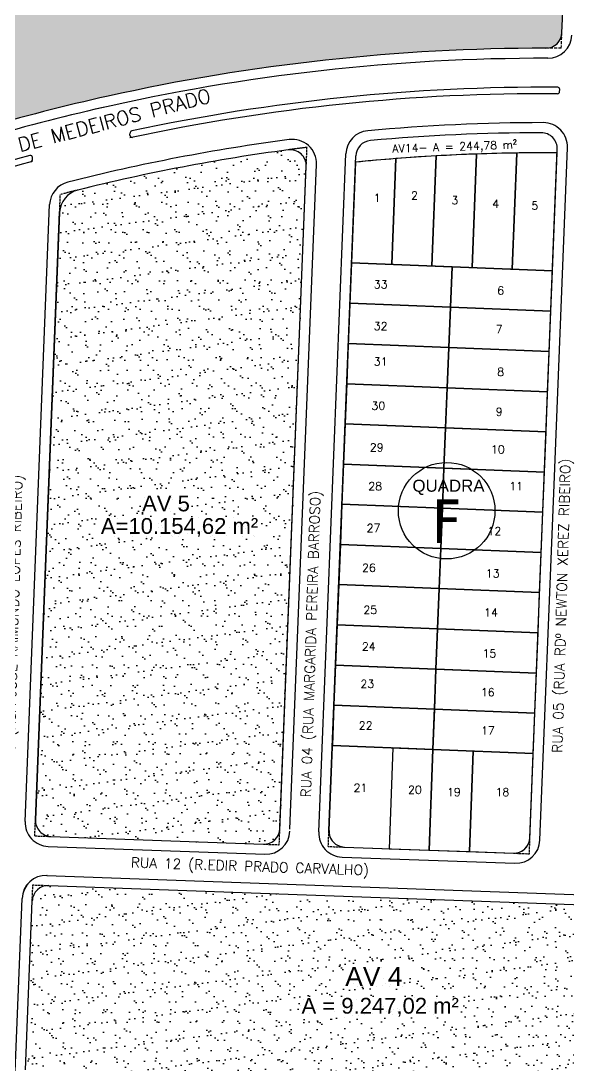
# Model space of a CAD drawing. Header units: millimetres. Extents: x 1794 to 8081, y 409 to 2272.
# Drawn here: x 7381.1 to 7517.2, y 777.7 to 1037.3 of the extents above; entities that cross this region are included whole.
import ezdxf
from ezdxf.enums import TextEntityAlignment as Align

# ---------------------------------------------------------------- set-up
doc = ezdxf.new("R2010")
doc.units = ezdxf.units.MM
doc.linetypes.add('HIDDEN', pattern=[0.375, 0.25, -0.125])
for name, color, linetype in [('03 - CALÇADA', 1, 'Continuous'), ('BOUNDARY LOTES', 2, 'Continuous'), ('boundary quadras', 232, 'Continuous'), ('FAIXAS VERDES', 62, 'Continuous'), ('LOTES', 2, 'Continuous'), ('PROJEÇÃO', 8, 'HIDDEN'), ('QUADRAS', 3, 'Continuous'), ('Texto', 2, 'Continuous'), ('texto - ruas', 2, 'Continuous'), ('Texto Lotes', 31, 'Continuous'), ('TEXTO-80', 3, 'Continuous'), ('TXT CB. QDAS', 41, 'Continuous')]:
    doc.layers.add(name, color=color, linetype=linetype)
doc.styles.add('arcad1', font='romans.shx')
doc.styles.add('ARIAL', font='arial.ttf', dxfattribs={"height": 0.25})
doc.styles.add('style1', font='tahoma.ttf')

# ---------------------------------------------------------------- blocks, each defined once
blk = doc.blocks.new('NUM_quadra')
blk.add_circle((0, 0), 0.2)
at = {"insert": (-0.1419, 0.1285), "char_height": 0.05, "width": 0.2663, "attachment_point": 1, "style": 'style1'}
blk.add_mtext('\\fArial|b0|i0|c0|p34;QUADRA', dxfattribs=at)
at = {"style": 'style1'}
blk.add_attdef('00', text='', height=0.18, dxfattribs=at).set_placement((0, -0.1335), align=Align.CENTER)

msp = doc.modelspace()

# ---------------------------------------------------------------- hatches: boundary and pattern name
at = {"layer": 'FAIXAS VERDES'}
h = msp.add_hatch(dxfattribs=at)
h.set_pattern_fill('AR-SAND', color=256, scale=0.1, style=0)
h.set_pattern_definition([(37.5, (7199.8053, 999.8435), (-0.160003, 4.894132), [0, -3.8608, 0, -4.318, 0, -4.1275]), (7.5, (7199.805, 999.8435), (4.49523, 7.16825), [0, -2.0828, 0, -3.4798, 0, -1.3335]), (327.5, (7196.681, 999.8435), (7.909924, 0.01437), [0, -1.27, 0, -4.572, 0, -5.969]), (317.5, (7196.681, 999.8435), (7.63556, 2.22929), [0, -0.635, 0, -2.9972, 0, -3.429])])
h.paths.add_polyline_path([(7201.07, 1078.216), (7206.168, 1087.936), (7201.085, 1079.356), (7199.805, 1077.139)])
h.paths.add_polyline_path([(7367.485, 1009.396), (7367.305, 1009.337), (7371.616, 1010.616), (7377.251, 1012.218), (7382.924, 1013.759), (7387.835, 1015.036), (7391.367, 1015.921), (7399.326, 1017.817), (7408.161, 1019.761), (7418.347, 1021.797), (7425.586, 1023.11), (7431.59, 1024.117), (7438.465, 1025.177), (7447.209, 1026.386), (7457.152, 1027.57), (7463.898, 1028.258), (7473.423, 1029.074), (7483.254, 1029.724), (7489.808, 1030.05), (7501.507, 1030.418), (7512.149, 1030.515), (7512.783, 1030.672), (7513.541, 1030.978), (7514.445, 1031.63), (7515.315, 1032.86), (7515.671, 1034.356), (7519.737, 1136.448), (7520.16, 1138.085), (7521.22, 1139.401), (7558.17, 1169.251), (7575.109, 1182.936), (7554.11, 1170.98), (7541.85, 1157.563), (7533.376, 1151.215), (7522.768, 1147.246), (7512.675, 1146.753), (7512.589, 1137.394), (7505.16, 1114.509), (7481.359, 1097.126), (7432.36, 1088.101), (7406.325, 1087.947), (7374.265, 1093.668), (7335.825, 1113.949), (7320.791, 1131.127), (7307.696, 1134.461), (7298.197, 1130.108)])
edge = h.paths.add_edge_path()
edge.add_line((7339.475, 1000.087), (7334.619, 1001.877))
edge.add_arc((7338.103, 1003.844), 4, 209.44373, 290.07416)
h = msp.add_hatch(dxfattribs=at)
h.set_pattern_fill('AR-SAND', color=256, scale=0.1, style=0)
h.set_pattern_definition([(37.5, (7384.7672, 832.6435), (-0.16, 4.89413), [0, -3.8608, 0, -4.318, 0, -4.1275]), (7.5, (7384.767, 832.6435), (4.49523, 7.16825), [0, -2.0828, 0, -3.4798, 0, -1.3335]), (327.5, (7381.643, 832.6435), (7.90992, 0.01437), [0, -1.27, 0, -4.572, 0, -5.969]), (317.5, (7381.643, 832.6435), (7.63556, 2.2293), [0, -0.635, 0, -2.9972, 0, -3.429])])
edge = h.paths.add_edge_path()
edge.add_arc((7448.101, 1001.287), 4, 357.71902, 457.64331)
edge.add_arc((7511.396, 529.635), 479.881, 97.64331, 103.99722)
edge.add_arc((7396.776, 989.445), 6, 103.99722, 177.71902)
edge.add_line((7390.781, 989.684), (7384.767, 838.709))
edge.add_arc((7388.764, 838.549), 4, 177.71902, 267.93003)
edge.add_line((7388.62, 834.552), (7441.421, 832.643))
edge.add_arc((7441.566, 836.641), 4, 267.93003, 351.62209)
edge.add_line((7445.523, 836.058), (7452.098, 1001.128))
h = msp.add_hatch(dxfattribs=at)
h.set_pattern_fill('AR-SAND', color=256, scale=0.1, style=0)
h.set_pattern_definition([(37.5, (7382.2916, 766), (-0.16, 4.89413), [0, -3.8608, 0, -4.318, 0, -4.1275]), (7.5, (7382.2916, 766), (4.49523, 7.16825), [0, -2.0828, 0, -3.4798, 0, -1.3335]), (327.5, (7379.1674, 766), (7.90992, 0.01437), [0, -1.27, 0, -4.572, 0, -5.969]), (317.5, (7379.1674, 766), (7.63556, 2.2293), [0, -0.635, 0, -2.9972, 0, -3.429])])
edge = h.paths.add_edge_path()
edge.add_arc((7565.059, 811.964), 4, 357.71902, 447.93003)
edge.add_line((7565.203, 815.962), (7388.105, 822.363))
edge.add_arc((7387.96, 818.365), 4, 87.93003, 177.71902)
edge.add_line((7383.963, 818.524), (7382.292, 776.557))
edge.add_arc((7386.288, 776.398), 4, 177.71902, 267.9302)
edge.add_line((7386.144, 772.4), (7563.243, 766))
edge.add_arc((7563.387, 769.997), 4, 267.9302, 357.71902)
edge.add_line((7567.384, 769.838), (7569.055, 811.805))

# ---------------------------------------------------------------- linework, layer by layer
at = {"layer": '03 - CALÇADA'}
for p, q in [((7515.086, 1019.685), (7515.11, 1020.285)), ((7408.271, 1008.87), (7408.296, 1009.489)), ((7408.271, 1008.87), (7408.296, 1009.489)), ((7513.695, 921.952), (7517.034, 1005.777)), ((7384.007, 1002.715), (7384.032, 1003.343)), ((7455.215, 835.669), (7461.931, 1004.267)), ((7448.039, 836.405), (7454.62, 1001.623)), ((7382.192, 838.309), (7388.3, 991.637)), ((7510.2, 833.638), (7513.695, 921.952)), ((7387.971, 832.074), (7441.829, 830.127)), ((7460.994, 829.434), (7503.988, 827.88)), ((7387.64, 824.881), (7565.795, 818.442)), ((7379.717, 776.157), (7381.428, 819.124))]:
    msp.add_line(p, q, dxfattribs=at)
for centre, radius, start, end in [((7512.154, 1034.015), 6, 269.91383, 357.71902), ((7511.396, 529.635), 498.381, 89.91383, 102.90073), ((7511.396, 529.635), 491.181, 89.62461, 102.0695), ((7514.611, 1020.305), 0.5, 357.71902, 89.62461), ((7511.396, 529.635), 489.581, 89.62694, 102.16285), ((7514.587, 1019.705), 0.5, 269.62694, 357.71902), ((7511.396, 529.635), 498.381, 102.72747, 110.12236), ((7408.796, 1009.469), 0.5, 102.0695, 177.71902), ((7408.796, 1009.469), 0.5, 102.0695, 177.71902), ((7467.926, 1004.028), 6, 95.23556, 177.71902), ((7511.396, 529.635), 482.381, 90.04291, 95.23556), ((7511.039, 1006.015), 6, 357.71902, 90.04291), ((7511.396, 529.635), 482.381, 97.57175, 104.22995), ((7408.771, 1008.85), 0.5, 177.71902, 282.08744), ((7408.771, 1008.85), 0.5, 177.71902, 282.08744), ((7448.624, 1001.862), 6, 357.71902, 97.57175), ((7511.396, 529.635), 491.181, 105.1047, 117.21049), ((7511.396, 529.635), 489.581, 105.08369, 117.21049), ((7383.532, 1003.363), 0.5, 357.71902, 105.1047), ((7383.507, 1002.735), 0.5, 285.12666, 357.71902), ((7394.295, 991.399), 6, 104.22995, 177.71902), ((7350.123, 843.297), 138.487, 117.21049, 117.21049), ((7350.123, 843.297), 136.887, 117.21049, 117.21049), ((7388.187, 838.07), 6, 177.71902, 267.93003), ((7442.045, 836.123), 6, 267.93003, 357.71902), ((7461.21, 835.431), 6, 177.71902, 267.93003), ((7504.205, 833.877), 6, 267.93003, 357.71902), ((7387.423, 818.885), 6, 87.93003, 177.71902), ((7387.446, 818.884), 6, 87.93003, 177.71902)]:
    msp.add_arc(centre, radius, start, end, dxfattribs=at)
at = {"layer": 'BOUNDARY LOTES'}
for points in [[(7474.393, 1003.072, 0.0053082), (7464.35, 1002.179), (7463.358, 977.199), (7473.346, 976.801)], [(7484.428, 1003.749, 0.005295), (7474.393, 1003.072), (7473.346, 976.801), (7483.339, 976.403)], [(7494.454, 1004.213, 0.0052842), (7484.428, 1003.749), (7483.339, 976.403), (7493.331, 976.005)], [(7504.472, 1004.465, 0.0052757), (7494.454, 1004.213), (7493.331, 976.005), (7503.323, 975.607)], [(7514.482, 1004.505, 0.0052697), (7504.472, 1004.465), (7503.323, 975.607), (7513.315, 975.209)], [(7508.535, 855.197), (7493.568, 855.793), (7492.665, 830.793), (7503.725, 830.394, 0.3720064), (7507.683, 833.811)]]:
    msp.add_lwpolyline(points, format="xyb", close=True, dxfattribs=at)
for points in [[(7488.335, 976.204), (7463.358, 977.199), (7462.957, 967.1), (7487.932, 966.105)], [(7513.315, 975.209), (7488.335, 976.204), (7487.932, 966.105), (7512.913, 965.11)], [(7487.932, 966.105), (7462.957, 967.1), (7462.56, 957.108), (7487.534, 956.113)], [(7512.913, 965.11), (7487.932, 966.105), (7487.534, 956.113), (7512.515, 955.118)], [(7487.534, 956.113), (7462.56, 957.108), (7462.164, 947.116), (7487.136, 946.121)], [(7512.515, 955.118), (7487.534, 956.113), (7487.136, 946.121), (7512.117, 945.126)], [(7487.136, 946.121), (7462.164, 947.116), (7461.767, 937.124), (7486.738, 936.129)], [(7512.117, 945.126), (7487.136, 946.121), (7486.738, 936.129), (7511.719, 935.134)], [(7486.738, 936.129), (7461.767, 937.124), (7461.37, 927.131), (7486.34, 926.137)], [(7511.719, 935.134), (7486.738, 936.129), (7486.34, 926.137), (7511.321, 925.142)], [(7486.34, 926.137), (7461.37, 927.131), (7460.974, 917.139), (7485.942, 916.145)], [(7511.321, 925.142), (7486.34, 926.137), (7485.942, 916.145), (7510.923, 915.15)], [(7485.942, 916.145), (7460.974, 917.139), (7460.577, 907.147), (7485.544, 906.153)], [(7510.923, 915.15), (7485.942, 916.145), (7485.544, 906.153), (7510.525, 905.158)], [(7485.544, 906.153), (7460.577, 907.147), (7460.181, 897.155), (7485.146, 896.161)], [(7510.525, 905.158), (7485.544, 906.153), (7485.146, 896.161), (7510.127, 895.166)], [(7485.146, 896.161), (7460.181, 897.155), (7459.784, 887.163), (7484.748, 886.169)], [(7510.127, 895.166), (7485.146, 896.161), (7484.748, 886.169), (7509.729, 885.174)], [(7484.748, 886.169), (7459.784, 887.163), (7459.387, 877.171), (7484.35, 876.176)], [(7509.729, 885.174), (7484.748, 886.169), (7484.35, 876.176), (7509.331, 875.181)], [(7484.35, 876.176), (7459.387, 877.171), (7458.991, 867.179), (7483.952, 866.184)], [(7509.331, 875.181), (7484.35, 876.176), (7483.952, 866.184), (7508.933, 865.189)], [(7483.952, 866.184), (7458.991, 867.179), (7458.594, 857.187), (7483.554, 856.192)], [(7508.933, 865.189), (7483.952, 866.184), (7483.554, 856.192), (7508.535, 855.197)], [(7483.554, 856.192), (7473.584, 856.589), (7472.678, 831.514), (7482.649, 831.155)], [(7493.568, 855.793), (7483.554, 856.192), (7482.649, 831.155), (7492.665, 830.793)]]:
    msp.add_lwpolyline(points, close=True, dxfattribs=at)
at = {"layer": 'boundary quadras'}
msp.add_lwpolyline([(7514.482, 1004.505, 0.026439), (7464.349, 1002.179), (7457.733, 836.071, 0.4161219), (7461.597, 831.914, 0.0007071), (7461.608, 831.914), (7503.581, 830.397, 0.4131353), (7507.722, 834.235)], format="xyb", close=True, dxfattribs=at)
at = {"layer": 'FAIXAS VERDES', "ltscale": 0.6}
for centre, radius, start, end in [((7511.674, 1034.515), 4, 269.96844, 357.71902), ((7468.408, 1003.57), 4, 95.18278, 177.71902), ((7511.396, 529.635), 479.881, 90.1056, 95.18278), ((7510.519, 1005.515), 4, 357.71902, 90.1056), ((7511.396, 529.635), 474.881, 89.62767, 95.68562)]:
    msp.add_arc(centre, radius, start, end, dxfattribs=at)
at = {"layer": 'LOTES'}
for p, q in [((7473.346, 976.801), (7474.393, 1003.072)), ((7483.339, 976.403), (7484.428, 1003.749)), ((7493.331, 976.005), (7494.454, 1004.213)), ((7503.323, 975.607), (7504.472, 1004.465)), ((7463.354, 977.199), (7513.315, 975.209)), ((7463.354, 977.199), (7513.315, 975.209)), ((7483.554, 856.192), (7488.335, 976.204)), ((7512.913, 965.11), (7462.952, 967.1)), ((7512.515, 955.118), (7462.554, 957.108)), ((7512.117, 945.126), (7462.156, 947.116)), ((7511.719, 935.134), (7461.758, 937.124)), ((7511.321, 925.142), (7461.36, 927.132)), ((7510.923, 915.15), (7460.962, 917.14)), ((7510.525, 905.158), (7460.564, 907.148)), ((7510.127, 895.166), (7460.166, 897.156)), ((7509.729, 885.174), (7459.768, 887.164)), ((7509.331, 875.181), (7459.37, 877.171)), ((7508.933, 865.189), (7458.972, 867.179)), ((7508.955, 865.189), (7458.995, 867.179)), ((7508.535, 855.197), (7458.597, 857.186)), ((7473.584, 856.589), (7472.676, 831.477)), ((7483.554, 856.192), (7482.649, 831.153)), ((7493.568, 855.793), (7492.665, 830.791))]:
    msp.add_line(p, q, dxfattribs=at)
at = {"layer": 'PROJEÇÃO', "ltscale": 2.8}
msp.add_line((7515.517, 1030.499), (7515.671, 1034.356), dxfattribs=at)
at = {"layer": 'PROJEÇÃO'}
for p, q in [((7452.104, 1001.287), (7452.286, 1005.861)), ((7390.788, 989.86), (7390.959, 994.157)), ((7384.607, 834.697), (7384.767, 838.709)), ((7445.381, 832.5), (7445.523, 836.058)), ((7457.573, 832.06), (7457.733, 836.071)), ((7384.607, 834.697), (7388.62, 834.552)), ((7507.564, 830.253), (7507.705, 833.811)), ((7441.565, 832.638), (7445.381, 832.5)), ((7457.573, 832.06), (7461.585, 831.915)), ((7503.725, 830.392), (7507.564, 830.253)), ((7383.963, 818.524), (7384.122, 822.507)), ((7384.122, 822.507), (7388.105, 822.363))]:
    msp.add_line(p, q, dxfattribs=at)
at = {"layer": 'PROJEÇÃO', "ltscale": 2.8}
msp.add_arc((7511.396, 529.635), 500.881, 89.52857, 89.96844, dxfattribs=at)
at = {"layer": 'PROJEÇÃO', "ltscale": 0.6}
for start, end in [(97.07539, 97.64331), (103.99722, 104.53507)]:
    msp.add_arc((7511.396, 529.635), 479.881, start, end, dxfattribs=at)
at = {"layer": 'QUADRAS'}
for p, q in [((7515.671, 1034.356), (7519.737, 1136.448)), ((7507.705, 833.811), (7514.516, 1005.355)), ((7457.733, 836.071), (7464.411, 1003.729)), ((7445.523, 836.058), (7452.104, 1001.287)), ((7384.767, 838.709), (7390.788, 989.86)), ((7388.62, 834.552), (7441.421, 832.643)), ((7461.585, 831.915), (7503.725, 830.392)), ((7382.292, 776.557), (7383.963, 818.524))]:
    msp.add_line(p, q, dxfattribs=at)
at = {"layer": 'QUADRAS', "ltscale": 0.6}
msp.add_line((7388.105, 822.363), (7565.203, 815.962), dxfattribs=at)
msp.add_lwpolyline([(7445.557, 836.907), (7452.098, 1001.128, 0.4659055), (7447.569, 1005.252, 0.0277313), (7395.325, 995.267, 0.3332461), (7390.781, 989.684), (7384.767, 838.709, 0.4152927), (7388.62, 834.552), (7441.421, 832.643, 0.4131353), (7445.562, 836.482)], format="xyb", dxfattribs=at)
for centre, radius, start, end in [((7511.674, 1034.515), 4, 269.96844, 357.71902), ((7511.396, 529.635), 500.881, 102.52039, 110.07416), ((7511.396, 529.635), 479.881, 97.64331, 103.99722), ((7448.101, 1001.287), 4, 357.71902, 97.64331), ((7396.776, 989.445), 6, 103.99722, 177.71902)]:
    msp.add_arc(centre, radius, start, end, dxfattribs=at)
at = {"layer": 'QUADRAS'}
for centre, radius, start, end in [((7511.396, 529.635), 500.881, 89.96844, 102.52039), ((7468.408, 1003.57), 4, 95.18278, 177.71902), ((7511.396, 529.635), 479.881, 90.1056, 95.18278), ((7510.519, 1005.515), 4, 357.71902, 90.1056), ((7511.396, 529.635), 474.881, 89.62767, 95.68562), ((7388.764, 838.549), 4, 177.71902, 267.93003), ((7441.566, 836.641), 4, 267.93003, 357.71902), ((7461.73, 835.912), 4, 177.71902, 267.93003), ((7461.752, 835.911), 4, 177.71902, 267.93003), ((7503.725, 834.394), 4, 267.93003, 357.71902), ((7387.96, 818.365), 4, 87.93003, 177.71902)]:
    msp.add_arc(centre, radius, start, end, dxfattribs=at)

# ---------------------------------------------------------------- block references
at = {"layer": 'TEXTO-80'}
ref = msp.add_blockref('NUM_quadra', (7487.01, 915.542), dxfattribs=dict(at, xscale=60, yscale=60, zscale=60))
ref.add_attrib('00', 'F', dxfattribs={"layer": '0', "height": 10.8, "style": 'style1'}).set_placement((7487.01, 907.535, 33), align=Align.CENTER)

# ---------------------------------------------------------------- texts
at = {"layer": 'Texto', "style": 'ARIAL'}
for s, height, p in [('AV 5', 3.92, (7411.285, 917.346)), ('A=10.154,62 m²', 3.92, (7401.036, 911.749)), ('AV 4', 4.704, (7461.789, 799.764)), ('A = 9.247,02 m²', 3.92, (7450.928, 792.47))]:
    msp.add_text(s, height=height, dxfattribs=at).set_placement(p, align=Align.MIDDLE_LEFT)
at = {"layer": 'texto - ruas', "attachment_point": 1}
for s, insert, char_height, width, rotation in [('{\\Fromans|c0;AV. JERÔNIMO DE MEDEIROS PRADO}', (7346.36, 999.34), 3.5, 204.75391, 14.58665), ('{\\Fromans|c0;RUA 05 (RUA RDº NEWTON XEREZ RIBEIRO)}', (7513.253, 855.372), 2.5, 122.85234, 88.38666), ('{\\Fromans|c0;RUA 03 (RUA JOSÉ RAIMUNDO LOPES RIBEIRO)}', (7376.793, 845.25), 2.5, 122.85234, 88.38666), ('{\\Fromans|c0;RUA 04 (RUA MARGARIDA PEREIRA BARROSO)}', (7450.736, 844.282), 2.5, 122.85234, 88.20262), ('{\\Fromans|c0;RUA 12 (R.EDIR PRADO CARVALHO)}', (7408.53, 829.373), 2.5, 204.75391, 358.11124)]:
    msp.add_mtext(s, dxfattribs=dict(at, insert=insert, char_height=char_height, width=width, rotation=rotation))
at = {"layer": 'Texto Lotes', "style": 'arcad1'}
for s, p in [('1', (7469.726, 993.323)), ('2', (7479.005, 993.899)), ('3', (7489.023, 992.708)), ('4', (7499.2, 991.813)), ('5', (7508.913, 991.381)), ('33', (7470.588, 971.799)), ('6', (7500.426, 970.266)), ('32', (7470.588, 961.429)), ('7', (7500.045, 960.704)), ('31', (7470.588, 952.611)), ('8', (7500.435, 950.083)), ('30', (7470.029, 941.624)), ('9', (7500.04, 940.147)), ('29', (7469.617, 931.275)), ('10', (7499.727, 930.766)), ('28', (7469.233, 921.641)), ('11', (7504.286, 921.646)), ('27', (7468.819, 911.243)), ('12', (7498.858, 910.471)), ('26', (7467.682, 901.364)), ('13', (7498.438, 899.935)), ('25', (7468.008, 890.889)), ('14', (7498.051, 890.227)), ('24', (7467.645, 881.757)), ('15', (7497.646, 880.056)), ('23', (7467.275, 872.476)), ('16', (7497.236, 870.403)), ('22', (7466.863, 862.135)), ('17', (7497.252, 860.87)), ('21', (7465.579, 846.65)), ('20', (7479.122, 846.16)), ('19', (7488.81, 845.599)), ('18', (7500.883, 845.599))]:
    msp.add_text(s, height=2, dxfattribs=at).set_placement(p, align=Align.MIDDLE_CENTER)
at = {"layer": 'TXT CB. QDAS', "style": 'arcad1'}
msp.add_text('AV14- A = 244,78 m²', height=2, rotation=1.9263, dxfattribs=at).set_placement((7489.005, 1006.076), align=Align.MIDDLE_CENTER)

doc.saveas('drawing.dxf')
